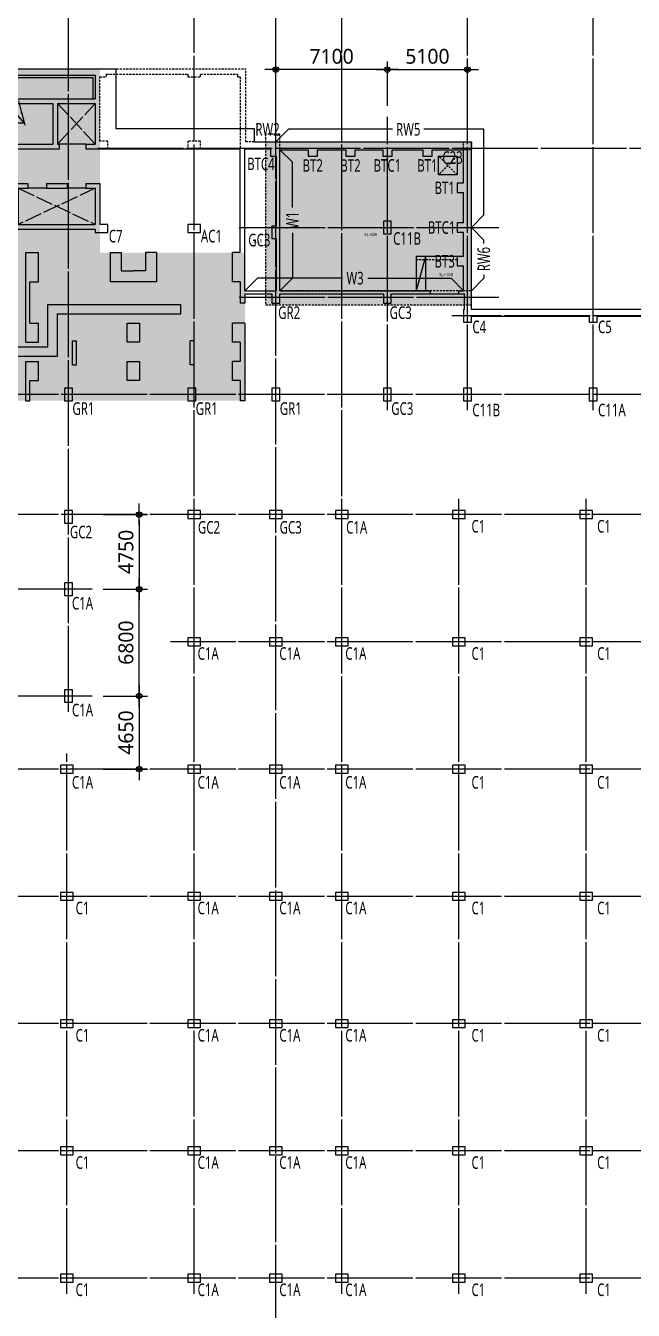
# Model space of a CAD drawing. Header units: millimetres. Extents: x 231380 to 990673, y -319231 to 132826.
# Drawn here: x 838818 to 877498, y -564 to 81206 of the extents above; entities that cross this region are included whole.
import ezdxf
from ezdxf.enums import TextEntityAlignment as Align

# ---------------------------------------------------------------- set-up
doc = ezdxf.new("R2010")
doc.units = ezdxf.units.MM
doc.header["$LTSCALE"] = 91
for name, pattern in [('XS-지하주차장$0$CEN', [62, 60, -1, 0, -1]), ('XS-지하주차장$0$DDOT', [14, 12, -1, 0, -1]), ('XS-지하주차장$0$HID', [2.3, 1.5, -0.8])]:
    doc.linetypes.add(name, pattern=pattern)
doc.layers.get('Defpoints').update_dxf_attribs({"color": 145})
for name, color, linetype in [('252', 252, 'Continuous'), ('254', 254, 'Continuous'), ('DIM', 7, 'Continuous'), ('LEADER', 7, 'Continuous'), ('NAME-C', 1, 'Continuous'), ('NAME-W', 2, 'Continuous'), ('XS-지하주차장$0$252', 252, 'Continuous'), ('XS-지하주차장$0$C3', 145, 'Continuous'), ('XS-지하주차장$0$CEN-P', 14, 'XS-지하주차장$0$CEN'), ('XS-지하주차장$0$COL', 2, 'Continuous'), ('XS-지하주차장$0$EL4', 4, 'Continuous'), ('XS-지하주차장$0$EL7', 7, 'Continuous'), ('XS-지하주차장$0$FP-CORE', 8, 'Continuous'), ('XS-지하주차장$0$OPEN', 9, 'XS-지하주차장$0$DDOT'), ('XS-지하주차장$0$STEEL', 9, 'Continuous'), ('XS-지하주차장$0$W1', 2, 'Continuous'), ('XS-지하주차장$0$W2', 9, 'Continuous'), ('XS-지하주차장$0$기초꺽임', 4, 'XS-지하주차장$0$HID'), ('XS-지하주차장$0$집수정', 21, 'Continuous'), ('XS-지하주차장$0$집수정-주동', 21, 'Continuous'), ('XS-지하주차장$0$트렌치-주동', 21, 'Continuous')]:
    doc.layers.add(name, color=color, linetype=linetype)
doc.layers.add('XS-지하주차장$0$DEFPOINT', color=144, linetype='Continuous', plot=False)
doc.styles.add('XS-지하주차장$0$맑은고딕', font='malgun.ttf')
doc.styles.add('맑은고딕', font='malgun.ttf')
doc.dimstyles.new('DIM_350', dxfattribs={"dimscale": 350, "dimtxt": 2.7, "dimasz": 1, "dimexe": 1.5, "dimexo": 2, "dimgap": 1, "dimtad": 1, "dimdec": 0, "dimzin": 0, "dimdsep": 46, "dimtxsty": '맑은고딕', "dimblk1": 'DIMDOT', "dimblk2": 'DIMDOT', "dimsah": 1, "dimcen": 0.09, "dimdle": 2, "dimclrd": 7, "dimclre": 7, "dimclrt": 3, "dimadec": 0, "dimazin": 0, "dimtfac": 1, "dimtdec": 0, "dimtix": 1, "dimtmove": 2, "dimatfit": 3, "dimldrblk": 'DIMDOT', "dimfxl": 0, "dimtolj": 1, "dimtzin": 0, "dimarcsym": 0})

# ---------------------------------------------------------------- blocks, each defined once
blk = doc.blocks.new('DIMDOT')
at = {"layer": 'DIM', "linetype": 'Continuous'}
blk.add_line((-2, 0), (2, 0), dxfattribs=at)
for radius in [0.5, 0.25]:
    blk.add_circle((0, 0), radius, dxfattribs=at)
blk = doc.blocks.new('*D336')
at = {"layer": 'Defpoints', "color": 0, "transparency": 16777216}
for p in [(843043, 50086), (843043, 45336), (846043, 45336)]:
    blk.add_point(p, dxfattribs=at)
at = {"layer": 'DIM', "color": 7, "lineweight": -2, "transparency": 16777216}
for p, q in [((843743, 50086), (846568, 50086)), ((846043, 49736), (846043, 45686)), ((843743, 45336), (846568, 45336))]:
    blk.add_line(p, q, dxfattribs=at)
at = {"layer": 'DIM', "color": 7, "lineweight": -2, "transparency": 16777216, "xscale": 350, "yscale": 350, "zscale": 350}
for p, rotation in [((846043, 50086), 90), ((846043, 45336), 270)]:
    blk.add_blockref('DIMDOT', p, dxfattribs=dict(at, rotation=rotation))
at = {"layer": 'DIM', "color": 3, "transparency": 16777216, "insert": (845204, 47711), "char_height": 945, "attachment_point": 5, "rotation": 90, "style": '맑은고딕'}
blk.add_mtext('\\A1;4750', dxfattribs=at)
blk = doc.blocks.new('*D337')
at = {"layer": 'Defpoints', "color": 0, "transparency": 16777216}
for p in [(843043, 45336), (846043, 45336), (843043, 38536)]:
    blk.add_point(p, dxfattribs=at)
at = {"layer": 'DIM', "color": 7, "lineweight": -2, "transparency": 16777216}
for p, q in [((843743, 45336), (846568, 45336)), ((846043, 38886), (846043, 44986)), ((843743, 38536), (846568, 38536))]:
    blk.add_line(p, q, dxfattribs=at)
at = {"layer": 'DIM', "color": 7, "lineweight": -2, "transparency": 16777216, "xscale": 350, "yscale": 350, "zscale": 350}
for p, rotation in [((846043, 45336), 90), ((846043, 38536), 270)]:
    blk.add_blockref('DIMDOT', p, dxfattribs=dict(at, rotation=rotation))
at = {"layer": 'DIM', "color": 3, "transparency": 16777216, "insert": (845204, 41936), "char_height": 945, "attachment_point": 5, "rotation": 90, "style": '맑은고딕'}
blk.add_mtext('\\A1;6800', dxfattribs=at)
blk = doc.blocks.new('*D338')
at = {"layer": 'Defpoints', "color": 0, "transparency": 16777216}
for p in [(843043, 38536), (843043, 33886), (846043, 33886)]:
    blk.add_point(p, dxfattribs=at)
at = {"layer": 'DIM', "color": 7, "lineweight": -2, "transparency": 16777216}
for p, q in [((843743, 38536), (846568, 38536)), ((846043, 38186), (846043, 34236)), ((843743, 33886), (846568, 33886))]:
    blk.add_line(p, q, dxfattribs=at)
at = {"layer": 'DIM', "color": 7, "lineweight": -2, "transparency": 16777216, "xscale": 350, "yscale": 350, "zscale": 350}
for p, rotation in [((846043, 38536), 90), ((846043, 33886), 270)]:
    blk.add_blockref('DIMDOT', p, dxfattribs=dict(at, rotation=rotation))
at = {"layer": 'DIM', "color": 3, "transparency": 16777216, "insert": (845204, 36211), "char_height": 945, "attachment_point": 5, "rotation": 90, "style": '맑은고딕'}
blk.add_mtext('\\A1;4650', dxfattribs=at)
blk = doc.blocks.new('*D339')
at = {"layer": 'Defpoints', "color": 0, "transparency": 16777216}
for p in [(866943, 78411), (861843, 75411), (866943, 75411)]:
    blk.add_point(p, dxfattribs=at)
at = {"layer": 'DIM', "color": 7, "lineweight": -2, "transparency": 16777216}
for p, q in [((861843, 76111), (861843, 78936)), ((866943, 76111), (866943, 78936)), ((862193, 78411), (866593, 78411))]:
    blk.add_line(p, q, dxfattribs=at)
at = {"layer": 'DIM', "color": 7, "lineweight": -2, "transparency": 16777216, "xscale": 350, "yscale": 350, "zscale": 350, "rotation": 180}
blk.add_blockref('DIMDOT', (861843, 78411), dxfattribs=at)
at = {"layer": 'DIM', "color": 7, "lineweight": -2, "transparency": 16777216, "xscale": 350, "yscale": 350, "zscale": 350}
blk.add_blockref('DIMDOT', (866943, 78411), dxfattribs=at)
at = {"layer": 'DIM', "color": 3, "transparency": 16777216, "insert": (864393, 79252), "char_height": 945, "attachment_point": 5, "style": '맑은고딕'}
blk.add_mtext('\\A1;5100', dxfattribs=at)
blk = doc.blocks.new('*D340')
at = {"layer": 'Defpoints', "color": 0, "transparency": 16777216}
for p in [(854743, 78411), (854743, 75411), (861843, 75411)]:
    blk.add_point(p, dxfattribs=at)
at = {"layer": 'DIM', "color": 7, "lineweight": -2, "transparency": 16777216}
for p, q in [((854743, 76111), (854743, 78936)), ((861843, 76111), (861843, 78936)), ((861493, 78411), (855093, 78411))]:
    blk.add_line(p, q, dxfattribs=at)
at = {"layer": 'DIM', "color": 7, "lineweight": -2, "transparency": 16777216, "xscale": 350, "yscale": 350, "zscale": 350}
for p, rotation in [((854743, 78411), 180.0000000066701), ((861843, 78411), 6.670104468753379e-09)]:
    blk.add_blockref('DIMDOT', p, dxfattribs=dict(at, rotation=rotation))
at = {"layer": 'DIM', "color": 3, "transparency": 16777216, "insert": (858293, 79252), "char_height": 945, "attachment_point": 5, "rotation": 0, "style": '맑은고딕'}
blk.add_mtext('\\A1;7100', dxfattribs=at)
blk = doc.blocks.new('XS-지하주차장$0$집수정-주동')
at = {"layer": 'XS-지하주차장$0$집수정-주동'}
for p, q in [((707, 0), (-707, 0)), ((0, 707), (0, -707))]:
    blk.add_line(p, q, dxfattribs=at)
blk.add_circle((0, 0), 600, dxfattribs=at)
at = {"layer": 'XS-지하주차장$0$집수정-주동', "linetype": 'XS-지하주차장$0$HID'}
blk.add_circle((0, 0), 500, dxfattribs=at)
blk = doc.blocks.new('XS-지하주차장$0$B2-1')
at = {"layer": 'XS-지하주차장$0$EL7'}
for p, q in [((23735, 17670), (23735, 16000)), ((26535, 17675), (26535, 16485)), ((26535, 15165), (26535, 13975))]:
    blk.add_line(p, q, dxfattribs=at)
at = {"layer": 'XS-지하주차장$0$FP-CORE'}
for p, q in [((22368, 13755), (21135, 12680)), ((22368, 12680), (22368, 13755)), ((22368, 12680), (21135, 12680))]:
    blk.add_line(p, q, dxfattribs=at)
blk.add_lwpolyline([(20979, 13383), (21727, 13584), (21739, 13540), (21764, 13640), (21775, 13596), (22524, 13797)], dxfattribs=at)
at = {"layer": 'XS-지하주차장$0$OPEN'}
for p, q in [((23735, 18275), (21135, 15875)), ((23735, 15875), (21135, 18275)), ((26535, 13375), (28835, 18275)), ((26535, 18275), (28835, 13375))]:
    blk.add_line(p, q, dxfattribs=at)
at = {"layer": 'XS-지하주차장$0$STEEL'}
for p, q in [((26235, 11910), (26235, 13075)), ((26265, 11910), (26265, 13075)), ((26265, 11910), (26235, 11910))]:
    blk.add_line(p, q, dxfattribs=at)
at = {"layer": 'XS-지하주차장$0$W1'}
for p, q in [((33060, 27800), (28935, 27800)), ((30635, 27500), (28935, 27500)), ((30635, 27500), (30635, 27000)), ((32495, 27000), (30635, 27000)), ((32495, 27500), (32495, 27000)), ((32495, 27500), (33860, 27500)), ((33260, 27800), (33860, 27800)), ((33860, 27800), (33860, 27500)), ((35130, 27800), (35130, 27000)), ((35130, 27800), (40060, 27800)), ((36330, 27000), (35130, 27000)), ((36330, 27500), (37575, 27500)), ((36330, 27500), (36330, 27000)), ((37575, 27500), (37575, 27000)), ((38775, 27000), (37575, 27000)), ((38775, 27500), (38775, 27000)), ((38775, 27500), (40060, 27500)), ((40060, 27800), (40060, 27500)), ((37775, 24570), (36240, 24570)), ((36240, 24570), (36240, 24320)), ((37775, 24570), (37775, 24320)), ((37775, 24320), (36240, 24320)), ((30635, 22175), (30635, 21475)), ((30635, 22175), (32495, 22175)), ((32495, 22175), (32495, 19225)), ((30635, 21475), (31795, 21475)), ((31795, 21475), (31795, 20700)), ((31795, 19925), (31795, 20700)), ((30635, 19225), (30635, 19925)), ((30635, 19925), (31795, 19925)), ((18935, 19575), (22735, 19575)), ((18935, 10415), (18935, 19575)), ((30635, 19225), (32495, 19225)), ((19335, 18275), (20835, 18275)), ((19335, 10015), (19335, 18275)), ((20835, 10275), (20835, 18275)), ((21135, 15875), (21135, 18275)), ((21135, 18275), (23735, 18275)), ((23735, 17670), (23735, 18275)), ((24035, 17670), (24035, 18675)), ((26235, 18575), (28845, 18575)), ((26235, 17675), (26235, 18575)), ((26535, 18275), (28835, 18275)), ((26535, 17675), (26535, 18275)), ((28835, 13375), (28835, 18275)), ((29135, 10725), (29135, 18275)), ((23735, 17670), (24035, 17670)), ((26235, 17675), (26535, 17675)), ((26235, 15165), (26235, 16485)), ((26235, 16485), (26535, 16485)), ((26535, 15165), (26535, 16485)), ((37775, 17080), (36240, 17080)), ((36240, 16830), (36240, 17080)), ((37775, 16830), (36240, 16830)), ((37775, 16830), (37775, 17080)), ((21135, 15875), (23735, 15875)), ((21135, 11025), (21135, 15575)), ((21135, 15575), (23735, 15575)), ((23735, 15875), (23735, 16000)), ((24035, 16000), (23735, 16000)), ((23735, 12135), (23735, 15575)), ((24035, 12135), (24035, 16000)), ((24035, 15575), (24035, 16000)), ((26235, 15165), (26535, 15165)), ((26235, 13075), (26235, 13975)), ((26235, 13975), (26535, 13975)), ((26535, 13375), (26535, 13975)), ((32495, 14660), (30635, 14660)), ((30635, 13860), (30635, 14660)), ((32495, 14110), (32495, 14660)), ((35130, 14110), (32495, 14110)), ((35130, 14110), (35130, 14660)), ((36330, 14660), (35130, 14660)), ((36330, 13860), (36330, 14660)), ((37575, 13860), (37575, 14660)), ((38775, 14660), (37575, 14660)), ((38775, 14110), (38775, 14660)), ((40060, 14110), (38775, 14110)), ((40060, 13860), (40060, 14110)), ((7250, 13475), (0, 13475)), ((0, 13475), (0, 0)), ((7250, 13475), (7250, 10415)), ((26535, 13375), (28835, 13375)), ((36330, 13860), (30635, 13860)), ((40060, 13860), (37575, 13860)), ((400, 13075), (400, 10575)), ((4850, 13075), (400, 13075)), ((4850, 11685), (4850, 13075)), ((6850, 13075), (5150, 13075)), ((5150, 13075), (5150, 11685)), ((6850, 13075), (6850, 10015)), ((26235, 13075), (28835, 13075)), ((28835, 10725), (28835, 13075)), ((5150, 11685), (4850, 11685)), ((23735, 12135), (24035, 12135)), ((21135, 11025), (24035, 11025)), ((21135, 10275), (21135, 10725)), ((21135, 10725), (24035, 10725)), ((24035, 10725), (24035, 11025)), ((28835, 10725), (29135, 10725)), ((37775, 11090), (36240, 11090)), ((36240, 11090), (36240, 10840)), ((37775, 10840), (36240, 10840)), ((37775, 11090), (37775, 10840)), ((5840, 10575), (400, 10575)), ((5840, 10275), (400, 10275)), ((400, 10275), (400, 8925)), ((5840, 10575), (5840, 10275)), ((19335, 10015), (6850, 10015)), ((18935, 10415), (7250, 10415)), ((21135, 10275), (20835, 10275)), ((400, 8925), (1115, 8925)), ((400, 8625), (1115, 8625)), ((400, 8625), (400, 4630)), ((1115, 8625), (1115, 8925)), ((2325, 8625), (2325, 8925)), ((2325, 8925), (3125, 8925)), ((2325, 8625), (3125, 8625)), ((3125, 8925), (3125, 8625)), ((4345, 8925), (4345, 8625)), ((4345, 8925), (5675, 8925)), ((4345, 8625), (5375, 8625)), ((5375, 8625), (5375, 7205)), ((5675, 8925), (5675, 7505)), ((8455, 8925), (7125, 8925)), ((7125, 8925), (7125, 7505)), ((8455, 8625), (7425, 8625)), ((7425, 8625), (7425, 7205)), ((8455, 8925), (8455, 8625)), ((9675, 8925), (9675, 8625)), ((10475, 8925), (9675, 8925)), ((10475, 8625), (9675, 8625)), ((10475, 8625), (10475, 8925)), ((11685, 8625), (11685, 8925)), ((12440, 8925), (11685, 8925)), ((12290, 8625), (11685, 8625)), ((12290, 4630), (12290, 8625)), ((13205, 8925), (12440, 8925)), ((12540, 8625), (12540, 1705)), ((13205, 8625), (12540, 8625)), ((13205, 8925), (13205, 8625)), ((15215, 8925), (14425, 8925)), ((14425, 8925), (14425, 8625)), ((14915, 8625), (14425, 8625)), ((14915, 8625), (14915, 7575)), ((15215, 8925), (15215, 7875)), ((17705, 8925), (18495, 8925)), ((17705, 8925), (17705, 7875)), ((18005, 8625), (18495, 8625)), ((18005, 8625), (18005, 7575)), ((18495, 8925), (18495, 8625)), ((19715, 8925), (20480, 8925)), ((19715, 8925), (19715, 8625)), ((19715, 8625), (20355, 8625)), ((20355, 8625), (20355, 1705)), ((21245, 8925), (20480, 8925)), ((20605, 8625), (20605, 1705)), ((21245, 8625), (20605, 8625)), ((21245, 8925), (21245, 8625)), ((23255, 8925), (22465, 8925)), ((22465, 8925), (22465, 8625)), ((22955, 8625), (22465, 8625)), ((22955, 8625), (22955, 7575)), ((23255, 8925), (23255, 7875)), ((25745, 8925), (26535, 8925)), ((25745, 8925), (25745, 7875)), ((26045, 8625), (26535, 8625)), ((26045, 8625), (26045, 7575)), ((26535, 8925), (26535, 8625)), ((27755, 8925), (28535, 8925)), ((27755, 8925), (27755, 8625)), ((27755, 8625), (28535, 8625)), ((28535, 8925), (28835, 8925)), ((28535, 8625), (28535, 1705)), ((28835, 8925), (28835, 370)), ((30635, 8695), (30635, 7995)), ((30635, 8695), (32495, 8695)), ((32495, 5745), (32495, 8695)), ((2930, 7925), (2930, 7295)), ((2930, 7925), (3180, 7925)), ((3180, 7925), (3180, 7295)), ((5675, 7505), (6400, 7505)), ((7125, 7505), (6400, 7505)), ((9620, 7925), (9620, 7295)), ((9870, 7925), (9620, 7925)), ((9870, 7925), (9870, 7295)), ((16335, 7575), (14915, 7575)), ((16460, 7875), (15215, 7875)), ((16335, 4805), (16335, 7575)), ((16460, 7875), (17705, 7875)), ((16585, 4805), (16585, 7575)), ((16585, 7575), (18005, 7575)), ((24375, 7575), (22955, 7575)), ((24500, 7875), (23255, 7875)), ((24375, 4805), (24375, 7575)), ((24500, 7875), (25745, 7875)), ((24625, 4805), (24625, 7575)), ((24625, 7575), (26045, 7575)), ((30635, 7995), (31795, 7995)), ((31795, 7995), (31795, 7220)), ((2930, 7295), (3180, 7295)), ((5375, 7205), (6275, 7205)), ((6275, 1585), (6275, 7205)), ((6525, 1585), (6525, 7205)), ((7425, 7205), (6525, 7205)), ((9870, 7295), (9620, 7295)), ((31795, 6445), (31795, 7220)), ((35130, 6520), (35130, 7320)), ((36330, 7320), (35130, 7320)), ((36330, 6520), (36330, 7320)), ((37575, 6520), (37575, 7320)), ((38775, 7320), (37575, 7320)), ((38775, 6520), (38775, 7320)), ((30635, 5745), (30635, 6445)), ((30635, 6445), (31795, 6445)), ((30635, 5745), (32495, 5745)), ((36330, 6520), (35130, 6520)), ((38775, 6520), (37575, 6520)), ((400, 4630), (3180, 4630)), ((400, 4380), (3180, 4380)), ((400, 4380), (400, 1585)), ((3180, 4380), (3180, 4630)), ((12290, 4630), (9620, 4630)), ((9620, 4380), (9620, 4630)), ((12290, 4380), (9620, 4380)), ((12290, 1585), (12290, 4380)), ((16335, 4805), (16460, 4805)), ((16585, 4805), (16460, 4805)), ((24375, 4805), (24500, 4805)), ((24625, 4805), (24500, 4805)), ((2930, 2285), (2930, 3520)), ((2930, 3520), (3180, 3520)), ((3180, 2285), (3180, 3520)), ((9620, 2285), (9620, 3520)), ((9870, 3520), (9620, 3520)), ((9870, 2285), (9870, 3520)), ((16335, 1705), (16335, 3305)), ((16335, 3305), (16460, 3305)), ((16585, 3305), (16460, 3305)), ((16585, 1705), (16585, 3305)), ((24375, 1705), (24375, 3305)), ((24375, 3305), (24500, 3305)), ((24625, 3305), (24500, 3305)), ((24625, 1705), (24625, 3305)), ((37775, 3600), (36240, 3600)), ((36240, 3350), (36240, 3600)), ((37775, 3350), (36240, 3350)), ((37775, 3350), (37775, 3600)), ((2930, 2285), (3180, 2285)), ((9870, 2285), (9620, 2285)), ((12540, 1705), (13170, 1705)), ((13170, 1705), (13170, 1405)), ((14980, 1705), (16335, 1705)), ((14980, 1705), (14980, 1405)), ((17940, 1705), (16585, 1705)), ((17940, 1705), (17940, 1405)), ((20355, 1705), (19750, 1705)), ((19750, 1705), (19750, 1405)), ((20605, 1705), (21210, 1705)), ((21210, 1705), (21210, 1405)), ((23020, 1705), (24375, 1705)), ((23020, 1705), (23020, 1405)), ((25980, 1705), (24625, 1705)), ((25980, 1705), (25980, 1405)), ((28535, 1705), (27790, 1705)), ((27790, 1705), (27790, 1405)), ((400, 1585), (1600, 1585)), ((400, 1285), (1600, 1285)), ((400, 1285), (400, 400)), ((1600, 1285), (1600, 1585)), ((2910, 1585), (3310, 1585)), ((2910, 1285), (2910, 1585)), ((2910, 1285), (3310, 1285)), ((3310, 1285), (3310, 1585)), ((4920, 1585), (6275, 1585)), ((4920, 1285), (4920, 1585)), ((4920, 1285), (6275, 1285)), ((6275, 1285), (6275, 400)), ((7880, 1585), (6525, 1585)), ((7880, 1285), (6525, 1285)), ((6525, 1285), (6525, 400)), ((7880, 1285), (7880, 1585)), ((9890, 1585), (9490, 1585)), ((9490, 1285), (9490, 1585)), ((9890, 1285), (9490, 1285)), ((9890, 1285), (9890, 1585)), ((11200, 1285), (11200, 1585)), ((12290, 1585), (11200, 1585)), ((12290, 1285), (11200, 1285)), ((12290, 1285), (12290, 520)), ((12540, 1405), (12540, 520)), ((12540, 1405), (13170, 1405)), ((14980, 1405), (16335, 1405)), ((16335, 1405), (16335, 520)), ((17940, 1405), (16585, 1405)), ((16585, 1405), (16585, 520)), ((20355, 1405), (19750, 1405)), ((20355, 1405), (20355, 520)), ((20605, 1405), (20605, 520)), ((20605, 1405), (21210, 1405)), ((23020, 1405), (24375, 1405)), ((24375, 1405), (24375, 520)), ((25980, 1405), (24625, 1405)), ((24625, 1405), (24625, 370)), ((28535, 1405), (27790, 1405)), ((28535, 1405), (28535, 370)), ((32495, 920), (30635, 920)), ((30635, 370), (30635, 920)), ((32495, 420), (32495, 920)), ((35130, 420), (35130, 920)), ((36330, 920), (35130, 920)), ((36330, 420), (36330, 920)), ((38775, 920), (37575, 920)), ((37575, 420), (37575, 920)), ((38775, 420), (38775, 920)), ((0, 0), (12540, 0)), ((400, 400), (6275, 400)), ((6525, 400), (12140, 400)), ((12140, 520), (12140, 400)), ((12140, 520), (12290, 520)), ((12540, 520), (16335, 520)), ((12540, 120), (12540, 0)), ((12540, 120), (24160, 120)), ((16585, 520), (20355, 520)), ((20605, 520), (24375, 520)), ((24625, 370), (28535, 370)), ((39810, 120), (24960, 120)), ((30635, 370), (28835, 370)), ((32495, 420), (35130, 420)), ((36330, 420), (37575, 420)), ((38775, 420), (39560, 420))]:
    blk.add_line(p, q, dxfattribs=at)
for points in [[(36330, 20300), (35130, 20300), (35130, 21100), (36330, 21100)], [(38775, 20300), (37575, 20300), (37575, 21100), (38775, 21100)]]:
    blk.add_lwpolyline(points, close=True, dxfattribs=at)
at = {"layer": 'XS-지하주차장$0$W2'}
for p, q in [((26250, 11910), (28835, 11910)), ((26250, 10740), (26250, 11910)), ((26440, 11720), (28040, 11720)), ((26440, 10830), (26440, 11720)), ((28040, 10830), (28040, 11720)), ((28130, 11720), (28835, 11720)), ((28130, 10830), (28130, 11720)), ((26250, 10740), (28835, 10740)), ((26440, 10830), (28040, 10830)), ((28835, 10830), (28130, 10830))]:
    blk.add_line(p, q, dxfattribs=at)
at = {"layer": 'XS-지하주차장$0$트렌치-주동'}
for p, q in [((33930, 15260), (33930, 23720)), ((34530, 23720), (33930, 23720)), ((34530, 15860), (34530, 23720)), ((19485, 18125), (20835, 18125)), ((19485, 4250), (19485, 18125)), ((37230, 15860), (34530, 15860)), ((37230, 12660), (37230, 15860)), ((36630, 15260), (33930, 15260)), ((36630, 13260), (36630, 15260)), ((33930, 11578), (33930, 13260)), ((36630, 13260), (33930, 13260)), ((34530, 1020), (34530, 12660)), ((37230, 12660), (34530, 12660)), ((33250, 11578), (33930, 11578)), ((33250, 10978), (33930, 10978)), ((33930, 1020), (33930, 10978)), ((19335, 4250), (19335, 10015)), ((14150, 4930), (14150, 4250)), ((14750, 4930), (14750, 4250)), ((1000, 4250), (6275, 4250)), ((1000, 3650), (1000, 4250)), ((6525, 4250), (12290, 4250)), ((12540, 4250), (14150, 4250)), ((14750, 4250), (19335, 4250)), ((19485, 4250), (20355, 4250)), ((20605, 4250), (27935, 4250)), ((27935, 4250), (27935, 3650)), ((1000, 3650), (6275, 3650)), ((6525, 3650), (12290, 3650)), ((12540, 3650), (20355, 3650)), ((20605, 3650), (27935, 3650)), ((33930, 1020), (34530, 1020))]:
    blk.add_line(p, q, dxfattribs=at)
at = {"layer": 'XS-지하주차장$0$트렌치-주동', "linetype": 'XS-지하주차장$0$HID'}
for p, q in [((6275, 3975), (6525, 3975)), ((6275, 3925), (6525, 3925)), ((12290, 3975), (12540, 3975)), ((12290, 3925), (12540, 3925)), ((20355, 3975), (20605, 3975)), ((20355, 3925), (20605, 3925))]:
    blk.add_line(p, q, dxfattribs=at)
at = {"layer": 'XS-지하주차장$0$집수정-주동', "rotation": 90}
blk.add_blockref('XS-지하주차장$0$집수정-주동', (32730, 11278), dxfattribs=at)
at = {"layer": 'XS-지하주차장$0$집수정-주동'}
blk.add_blockref('XS-지하주차장$0$집수정-주동', (14450, 5450), dxfattribs=at)
blk = doc.blocks.new('XS-지하주차장$0$집수정-1.2x1.2')
at = {"layer": 'XS-지하주차장$0$집수정'}
for p, q in [((0, 0), (0, 1200)), ((0, 1200), (1200, 1200)), ((1200, 1200), (1200, 0)), ((1200, 0), (0, 0))]:
    blk.add_line(p, q, dxfattribs=at)
at = {"layer": 'XS-지하주차장$0$집수정', "linetype": 'XS-지하주차장$0$HID'}
for p, q in [((0, 0), (1200, 1200)), ((0, 1200), (1200, 0))]:
    blk.add_line(p, q, dxfattribs=at)

msp = doc.modelspace()

# ---------------------------------------------------------------- hatches: boundary and pattern name
at = {"layer": '252'}
h = msp.add_hatch(color=256, dxfattribs=at)
h.dxf.hatch_style = 1
h.paths.add_polyline_path([(852772.6, 57335.8), (852772.6, 66760.8), (843547.6, 66760.8), (843547.6, 78460.8), (835387.6, 78460.8), (835387.6, 90145.8), (838447.6, 90145.8), (838447.6, 97395.8), (824972.6, 97395.8), (824972.6, 84855.8), (825092.6, 84855.8), (825092.6, 57335.8)])
at = {"layer": '254'}
h = msp.add_hatch(color=256, dxfattribs=at)
h.dxf.hatch_style = 1
h.paths.add_polyline_path([(854092.6, 63435.8), (867192.6, 63435.8), (867192.6, 73810.8), (854092.6, 73810.8)])

# ---------------------------------------------------------------- linework, layer by layer
at = {"layer": 'LEADER'}
for points in [[(862172.2, 74610.8), (855542.6, 74610.8), (854742.6, 73810.8)], [(867192.6, 68360.8), (867992.6, 69160.8), (867992.6, 74610.8), (864172.2, 74610.8)], [(855792.6, 69623.3), (855792.6, 72510.8), (854992.6, 73310.8)], [(855792.6, 68023.3), (855792.6, 65135.8), (854992.6, 64335.8)], [(867992.6, 67348.3), (867992.6, 67560.8), (867192.6, 68360.8)], [(858987.6, 65135.8), (853572.6, 65135.8), (852772.6, 64335.8)], [(860587.6, 65135.8), (865892.6, 65135.8), (866692.6, 64335.8)], [(867992.6, 65348.3), (867992.6, 65135.8), (867192.6, 64335.8)]]:
    msp.add_lwpolyline(points, dxfattribs=at)
at = {"layer": 'XS-지하주차장$0$252'}
msp.add_solid([(863672.6, 66510.8), (863672.6, 66310.8), (866292.6, 66510.8), (866292.6, 66310.8)], dxfattribs=at)
at = {"layer": 'XS-지하주차장$0$C3', "linetype": 'XS-지하주차장$0$HID', "ltscale": 0.5}
msp.add_lwpolyline([(866692.6, 73810.8), (867192.6, 73810.8), (867192.6, 73310.8), (866692.6, 73310.8)], close=True, dxfattribs=at)
at = {"layer": 'XS-지하주차장$0$CEN-P'}
for p, q in [((841542.6, 37535.8), (841542.6, 118325.8)), ((849542.6, 485.8), (849542.6, 118325.8)), ((854742.6, -7504.2), (854742.6, 118325.8)), ((858942.6, 485.8), (858942.6, 118325.8)), ((866942.6, 56735.8), (866942.6, 118325.8)), ((874942.6, 56735.8), (874942.6, 118325.8)), ((843397.6, 73410.8), (970672.6, 73410.8)), ((852412.6, 63935.8), (868942.6, 63935.8)), ((970672.6, 62735.8), (865942.6, 62735.8)), ((970672.6, 57735.8), (746692.6, 57735.8)), ((970672.6, 50085.8), (746692.6, 50085.8)), ((843042.6, 45335.8), (793342.6, 45335.8)), ((970672.6, 41985.8), (848042.6, 41985.8)), ((843042.6, 38535.8), (803302.6, 38535.8)), ((970672.6, 33885.8), (746692.6, 33885.8)), ((970672.6, 25785.8), (746692.6, 25785.8)), ((970672.6, 17685.8), (746692.6, 17685.8)), ((970672.6, 9585.8), (746692.6, 9585.8)), ((970672.6, 1485.8), (746692.6, 1485.8))]:
    msp.add_line(p, q, dxfattribs=at)
at = {"layer": 'XS-지하주차장$0$CEN-P', "color": 124}
for p, q in [((861842.6, 56735.8), (861842.6, 75410.8)), ((852412.6, 68360.8), (868942.6, 68360.8))]:
    msp.add_line(p, q, dxfattribs=at)
at = {"layer": 'XS-지하주차장$0$CEN-P', "color": 181}
for p, q in [((866392.6, 485.8), (866392.6, 51085.8)), ((874492.6, 485.8), (874492.6, 51085.8)), ((841442.6, 485.8), (841442.6, 34885.8))]:
    msp.add_line(p, q, dxfattribs=at)
at = {"layer": 'XS-지하주차장$0$COL'}
for p, q in [((844547.6, 74660.8), (853372.6, 74660.8)), ((853372.6, 74660.8), (853372.6, 73810.8)), ((853372.6, 73810.8), (867192.6, 73810.8)), ((867192.6, 63135.8), (867192.6, 73810.8)), ((843647.6, 73360.8), (852472.6, 73360.8)), ((852472.6, 68460.8), (852472.6, 73360.8)), ((852772.6, 73360.8), (854392.6, 73360.8)), ((852772.6, 68460.8), (852772.6, 73360.8)), ((854392.6, 73360.8), (854392.6, 72910.8)), ((854392.6, 72910.8), (854792.6, 72910.8)), ((854792.6, 68450.8), (854792.6, 72910.8)), ((854992.6, 73310.8), (856792.6, 73310.8)), ((854992.6, 64335.8), (854992.6, 73310.8)), ((856792.6, 73310.8), (856792.6, 72910.8)), ((856792.6, 72910.8), (857392.6, 72910.8)), ((857392.6, 73310.8), (859192.6, 73310.8)), ((857392.6, 72910.8), (857392.6, 73310.8)), ((859192.6, 73310.8), (859192.6, 72910.8)), ((859192.6, 72910.8), (859792.6, 72910.8)), ((859792.6, 73310.8), (861542.6, 73310.8)), ((859792.6, 72910.8), (859792.6, 73310.8)), ((861542.6, 73310.8), (861542.6, 72910.8)), ((861542.6, 72910.8), (862142.6, 72910.8)), ((862142.6, 73310.8), (864092.6, 73310.8)), ((862142.6, 72910.8), (862142.6, 73310.8)), ((864092.6, 73310.8), (864092.6, 72910.8)), ((864092.6, 72910.8), (864692.6, 72910.8)), ((864692.6, 73310.8), (866692.6, 73310.8)), ((864692.6, 72910.8), (864692.6, 73310.8)), ((866692.6, 71185.8), (866692.6, 73310.8)), ((866692.6, 71185.8), (866292.6, 71185.8)), ((866292.6, 71185.8), (866292.6, 70585.8)), ((866292.6, 70585.8), (866692.6, 70585.8)), ((866692.6, 68660.8), (866692.6, 70585.8)), ((854792.6, 68450.8), (854492.6, 68450.8)), ((854492.6, 68450.8), (854492.6, 67650.8)), ((866692.6, 68660.8), (866292.6, 68660.8)), ((866292.6, 68660.8), (866292.6, 68060.8)), ((866292.6, 68060.8), (866692.6, 68060.8)), ((866692.6, 66510.8), (866692.6, 68060.8)), ((854492.6, 67650.8), (854792.6, 67650.8)), ((854792.6, 64335.8), (854792.6, 67650.8)), ((866692.6, 66510.8), (866292.6, 66510.8)), ((866292.6, 66510.8), (866292.6, 65910.8)), ((866292.6, 65910.8), (866692.6, 65910.8)), ((866692.6, 64335.8), (866692.6, 65910.8)), ((852772.6, 64335.8), (854792.6, 64335.8)), ((852772.6, 64135.8), (854492.6, 64135.8)), ((854492.6, 64135.8), (854492.6, 63535.8)), ((854992.6, 64335.8), (864582.6, 64335.8)), ((854992.6, 64135.8), (861592.6, 64135.8)), ((854992.6, 63535.8), (854992.6, 64135.8)), ((861592.6, 64135.8), (861592.6, 63535.8)), ((862092.6, 64135.8), (864582.6, 64135.8)), ((862092.6, 63535.8), (862092.6, 64135.8)), ((864582.6, 64135.8), (864582.6, 64335.8)), ((866392.6, 64335.8), (866692.6, 64335.8)), ((866392.6, 64135.8), (866392.6, 64335.8)), ((866392.6, 64135.8), (866742.6, 64135.8)), ((866742.6, 63135.8), (866742.6, 64135.8)), ((854492.6, 63535.8), (854992.6, 63535.8)), ((861592.6, 63535.8), (862092.6, 63535.8)), ((866742.6, 63135.8), (866692.6, 63135.8)), ((866692.6, 63135.8), (866692.6, 62335.8)), ((891336.4, 63135.8), (867192.6, 63135.8)), ((866692.6, 62335.8), (867192.6, 62335.8)), ((867192.6, 62335.8), (867192.6, 62685.8)), ((874692.6, 62685.8), (867192.6, 62685.8)), ((874692.6, 62685.8), (874692.6, 62335.8)), ((874692.6, 62335.8), (875192.6, 62335.8)), ((882692.6, 62685.8), (875192.6, 62685.8)), ((875192.6, 62335.8), (875192.6, 62685.8))]:
    msp.add_line(p, q, dxfattribs=at)
for points in [[(862092.6, 68760.8), (861592.6, 68760.8), (861592.6, 67960.8), (862092.6, 67960.8)], [(849942.6, 68050.8), (849942.6, 68550.8), (849142.6, 68550.8), (849142.6, 68050.8)], [(841792.6, 58135.8), (841292.6, 58135.8), (841292.6, 57335.8), (841792.6, 57335.8)], [(849642.6, 58135.8), (849142.6, 58135.8), (849142.6, 57335.8), (849642.6, 57335.8)], [(854992.6, 58135.8), (854492.6, 58135.8), (854492.6, 57335.8), (854992.6, 57335.8)], [(862092.6, 58135.8), (861592.6, 58135.8), (861592.6, 57335.8), (862092.6, 57335.8)], [(867192.6, 58135.8), (866692.6, 58135.8), (866692.6, 57335.8), (867192.6, 57335.8)], [(875192.6, 58135.8), (874692.6, 58135.8), (874692.6, 57335.8), (875192.6, 57335.8)], [(841792.6, 50335.8), (841292.6, 50335.8), (841292.6, 49535.8), (841792.6, 49535.8)], [(849142.6, 50335.8), (849142.6, 49835.8), (849942.6, 49835.8), (849942.6, 50335.8)], [(854342.6, 50335.8), (854342.6, 49835.8), (855142.6, 49835.8), (855142.6, 50335.8)], [(858542.6, 50335.8), (858542.6, 49835.8), (859342.6, 49835.8), (859342.6, 50335.8)], [(865992.6, 50335.8), (865992.6, 49835.8), (866792.6, 49835.8), (866792.6, 50335.8)], [(874092.6, 50335.8), (874092.6, 49835.8), (874892.6, 49835.8), (874892.6, 50335.8)], [(841792.6, 45735.8), (841292.6, 45735.8), (841292.6, 44935.8), (841792.6, 44935.8)], [(849142.6, 42235.8), (849142.6, 41735.8), (849942.6, 41735.8), (849942.6, 42235.8)], [(854342.6, 42235.8), (854342.6, 41735.8), (855142.6, 41735.8), (855142.6, 42235.8)], [(858542.6, 42235.8), (858542.6, 41735.8), (859342.6, 41735.8), (859342.6, 42235.8)], [(865992.6, 42235.8), (865992.6, 41735.8), (866792.6, 41735.8), (866792.6, 42235.8)], [(874092.6, 42235.8), (874092.6, 41735.8), (874892.6, 41735.8), (874892.6, 42235.8)], [(841792.6, 38935.8), (841292.6, 38935.8), (841292.6, 38135.8), (841792.6, 38135.8)], [(841042.6, 34135.8), (841042.6, 33635.8), (841842.6, 33635.8), (841842.6, 34135.8)], [(849142.6, 34135.8), (849142.6, 33635.8), (849942.6, 33635.8), (849942.6, 34135.8)], [(854342.6, 34135.8), (854342.6, 33635.8), (855142.6, 33635.8), (855142.6, 34135.8)], [(858542.6, 34135.8), (858542.6, 33635.8), (859342.6, 33635.8), (859342.6, 34135.8)], [(865992.6, 34135.8), (865992.6, 33635.8), (866792.6, 33635.8), (866792.6, 34135.8)], [(874092.6, 34135.8), (874092.6, 33635.8), (874892.6, 33635.8), (874892.6, 34135.8)], [(841042.6, 26035.8), (841042.6, 25535.8), (841842.6, 25535.8), (841842.6, 26035.8)], [(849142.6, 26035.8), (849142.6, 25535.8), (849942.6, 25535.8), (849942.6, 26035.8)], [(854342.6, 26035.8), (854342.6, 25535.8), (855142.6, 25535.8), (855142.6, 26035.8)], [(858542.6, 26035.8), (858542.6, 25535.8), (859342.6, 25535.8), (859342.6, 26035.8)], [(865992.6, 26035.8), (865992.6, 25535.8), (866792.6, 25535.8), (866792.6, 26035.8)], [(874092.6, 26035.8), (874092.6, 25535.8), (874892.6, 25535.8), (874892.6, 26035.8)], [(841042.6, 17935.8), (841042.6, 17435.8), (841842.6, 17435.8), (841842.6, 17935.8)], [(849142.6, 17935.8), (849142.6, 17435.8), (849942.6, 17435.8), (849942.6, 17935.8)], [(854342.6, 17935.8), (854342.6, 17435.8), (855142.6, 17435.8), (855142.6, 17935.8)], [(858542.6, 17935.8), (858542.6, 17435.8), (859342.6, 17435.8), (859342.6, 17935.8)], [(865992.6, 17935.8), (865992.6, 17435.8), (866792.6, 17435.8), (866792.6, 17935.8)], [(874092.6, 17935.8), (874092.6, 17435.8), (874892.6, 17435.8), (874892.6, 17935.8)], [(841042.6, 9835.8), (841042.6, 9335.8), (841842.6, 9335.8), (841842.6, 9835.8)], [(849142.6, 9835.8), (849142.6, 9335.8), (849942.6, 9335.8), (849942.6, 9835.8)], [(854342.6, 9835.8), (854342.6, 9335.8), (855142.6, 9335.8), (855142.6, 9835.8)], [(858542.6, 9835.8), (858542.6, 9335.8), (859342.6, 9335.8), (859342.6, 9835.8)], [(865992.6, 9835.8), (865992.6, 9335.8), (866792.6, 9335.8), (866792.6, 9835.8)], [(874092.6, 9835.8), (874092.6, 9335.8), (874892.6, 9335.8), (874892.6, 9835.8)], [(841042.6, 1735.8), (841042.6, 1235.8), (841842.6, 1235.8), (841842.6, 1735.8)], [(849142.6, 1735.8), (849142.6, 1235.8), (849942.6, 1235.8), (849942.6, 1735.8)], [(854342.6, 1735.8), (854342.6, 1235.8), (855142.6, 1235.8), (855142.6, 1735.8)], [(858542.6, 1735.8), (858542.6, 1235.8), (859342.6, 1235.8), (859342.6, 1735.8)], [(865992.6, 1735.8), (865992.6, 1235.8), (866792.6, 1235.8), (866792.6, 1735.8)], [(874092.6, 1735.8), (874092.6, 1235.8), (874892.6, 1235.8), (874892.6, 1735.8)]]:
    msp.add_lwpolyline(points, close=True, dxfattribs=at)
msp.add_lwpolyline([(843247.6, 68260.8), (843247.6, 68050.8), (844047.6, 68050.8), (844047.6, 68550.8), (843547.6, 68550.8)], dxfattribs=at)
at = {"layer": 'XS-지하주차장$0$DEFPOINT', "linetype": 'XS-지하주차장$0$HID'}
for p, q in [((843547.6, 78460.8), (852822.6, 78460.8)), ((843547.6, 77960.8), (843947.6, 77960.8)), ((843547.6, 73860.8), (843547.6, 77960.8)), ((843947.6, 78110.8), (843947.6, 77960.8)), ((843947.6, 78110.8), (849142.6, 78110.8)), ((849942.6, 78110.8), (852322.6, 78110.8)), ((852322.6, 77960.8), (852322.6, 78110.8)), ((852322.6, 77960.8), (852472.6, 77960.8)), ((852472.6, 77960.8), (852472.6, 73410.8)), ((852822.6, 73810.8), (852822.6, 78460.8)), ((853372.6, 73810.8), (852822.6, 73810.8))]:
    msp.add_line(p, q, dxfattribs=at)
for points in [[(849142.6, 78110.8), (849142.6, 77960.8), (849942.6, 77960.8), (849942.6, 78110.8)], [(843547.6, 73360.8), (844047.6, 73360.8), (844047.6, 73860.8), (843547.6, 73860.8)]]:
    msp.add_lwpolyline(points, dxfattribs=at)
msp.add_lwpolyline([(849942.6, 73360.8), (849942.6, 73860.8), (849142.6, 73860.8), (849142.6, 73360.8)], close=True, dxfattribs=at)
at = {"layer": 'XS-지하주차장$0$EL4'}
for p, q in [((863672.6, 66510.8), (863672.6, 64335.8)), ((866292.6, 66510.8), (863672.6, 66510.8)), ((864272.6, 66510.8), (863672.6, 64335.8)), ((864272.6, 66510.8), (864272.6, 64335.8)), ((864582.6, 64135.8), (866392.6, 64135.8))]:
    msp.add_line(p, q, dxfattribs=at)
at = {"layer": 'XS-지하주차장$0$EL4', "linetype": 'XS-지하주차장$0$HID'}
msp.add_line((866292.6, 66310.8), (863672.6, 66310.8), dxfattribs=at)
at = {"layer": 'XS-지하주차장$0$기초꺽임'}
msp.add_lwpolyline([(854092.6, 74310.8), (854092.6, 63435.8), (867192.6, 63435.8), (867192.6, 64335.8), (854992.6, 64335.8), (854992.6, 74310.8)], close=True, dxfattribs=at)

# ---------------------------------------------------------------- block references
at = {"layer": 'XS-지하주차장$0$W1', "rotation": 270}
msp.add_blockref('XS-지하주차장$0$B2-1', (824972.6, 97395.8), dxfattribs=at)
at = {"layer": 'XS-지하주차장$0$집수정', "rotation": 180}
msp.add_blockref('XS-지하주차장$0$집수정-1.2x1.2', (866292.6, 72910.8), dxfattribs=at)

# ---------------------------------------------------------------- texts
at = {"layer": 'NAME-C', "style": '맑은고딕', "width": 0.7}
for s, p in [('BTC4', (853792.6, 72410.8)), ('C23', (865992.6, 72810.8)), ('BT2', (857092.6, 72310.8)), ('BT2', (859492.6, 72310.8)), ('BTC1', (861842.6, 72310.8)), ('BT1', (864392.6, 72310.8)), ('BT1', (865492.6, 70885.8)), ('BTC1', (865292.6, 68360.8)), ('C7', (844547.6, 67810.8)), ('AC1', (850642.6, 67810.8)), ('GC3', (853692.6, 67560.8)), ('C11B', (863092.6, 67660.8)), ('BT3', (865492.6, 66210.8)), ('GR2', (855592.6, 62940.5)), ('GC3', (862692.6, 62940.5)), ('C4', (867692.6, 62035.8)), ('C5', (875692.6, 62035.8)), ('GR1', (842492.6, 56835.8)), ('GR1', (850342.6, 56835.8)), ('GR1', (855692.6, 56835.8)), ('GC3', (862792.6, 56835.8)), ('C11B', (868135, 56740.5)), ('C11A', (876135, 56740.5)), ('GC2', (842340.4, 48974.9)), ('GC2', (850490.4, 49274.9)), ('GC3', (855690.4, 49274.9)), ('C1A', (859890.4, 49274.9)), ('C1', (867635.8, 49343.4)), ('C1', (875635.8, 49343.4)), ('C1A', (842435.8, 44443.4)), ('C1A', (850435.8, 41243.4)), ('C1A', (855635.8, 41243.4)), ('C1A', (859835.8, 41243.4)), ('C1', (867635.8, 41243.4)), ('C1', (875635.8, 41243.4)), ('C1A', (842435.8, 37643.4)), ('C1A', (842435.8, 33043.4)), ('C1A', (850435.8, 33043.4)), ('C1A', (855635.8, 33043.4)), ('C1A', (859835.8, 33043.4)), ('C1', (867635.8, 33043.4)), ('C1', (875635.8, 33043.4)), ('C1', (842435.8, 25043.4)), ('C1A', (850435.8, 25043.4)), ('C1A', (855635.8, 25043.4)), ('C1A', (859835.8, 25043.4)), ('C1', (867635.8, 25043.4)), ('C1', (875635.8, 25043.4)), ('C1', (842435.8, 16943.4)), ('C1A', (850435.8, 16943.4)), ('C1A', (855635.8, 16943.4)), ('C1A', (859835.8, 16943.4)), ('C1', (867635.8, 16943.4)), ('C1', (875635.8, 16943.4)), ('C1', (842435.8, 8843.4)), ('C1A', (850435.8, 8843.4)), ('C1A', (855635.8, 8843.4)), ('C1A', (859835.8, 8843.4)), ('C1', (867635.8, 8843.4)), ('C1', (875635.8, 8843.4)), ('C1', (842435.8, 743.4)), ('C1A', (850435.8, 743.4)), ('C1A', (855635.8, 743.4)), ('C1A', (859835.8, 743.4)), ('C1', (867635.8, 743.4)), ('C1', (875635.8, 743.4))]:
    msp.add_text(s, height=800, dxfattribs=at).set_placement(p, align=Align.MIDDLE)
at = {"layer": 'NAME-W', "color": 6, "style": '맑은고딕', "width": 0.7}
msp.add_text('RW2', height=800, dxfattribs=at).set_placement((854212.9, 74610.8), align=Align.MIDDLE_CENTER)
at = {"layer": 'NAME-W', "style": '맑은고딕', "width": 0.7}
for s, p in [('RW5', (863172.2, 74610.8)), ('W3', (859787.6, 65135.8))]:
    msp.add_text(s, height=800, dxfattribs=at).set_placement(p, align=Align.MIDDLE_CENTER)
for s, p in [('W1', (855792.6, 68823.3)), ('RW6', (867979, 66348.3))]:
    msp.add_text(s, height=800, rotation=90, dxfattribs=at).set_placement(p, align=Align.MIDDLE_CENTER)
at = {"layer": 'XS-지하주차장$0$DEFPOINT', "color": 2, "style": 'XS-지하주차장$0$맑은고딕'}
for s, p in [('SL-500', (860788.3, 67914.1)), ('SL%%P0', (853573.9, 67501.9)), ('SL+160', (865577.5, 65362))]:
    msp.add_text(s, height=200, dxfattribs=at).set_placement(p, align=Align.MIDDLE_CENTER)

# ---------------------------------------------------------------- dimensions: what is measured, and where the dimension line sits
at = {"layer": 'DIM'}
for base, p1, p2, angle, picture, middle in [((854742.6, 78410.8), (861842.6, 75410.8), (854742.6, 75410.8), 180, '*D340', (858292.6, 79251.9)), ((846042.6, 45335.8), (843042.6, 50085.8), (843042.6, 45335.8), 270, '*D336', (845204.4, 47710.8)), ((846042.6, 45335.8), (843042.6, 38535.8), (843042.6, 45335.8), 90, '*D337', (845204.4, 41935.8)), ((846042.6, 33885.8), (843042.6, 38535.8), (843042.6, 33885.8), 270, '*D338', (845204.4, 36210.8))]:
    dim = msp.add_linear_dim(base=base, p1=p1, p2=p2, angle=angle, dimstyle='DIM_350', dxfattribs=at)
    dim.commit()
    dim.dimension.update_dxf_attribs({"geometry": picture, "text_midpoint": middle})
dim = msp.add_linear_dim(base=(866942.6, 78410.8), p1=(861842.6, 75410.8), p2=(866942.6, 75410.8), dimstyle='DIM_350', dxfattribs=at)
dim.commit()
dim.dimension.update_dxf_attribs({"geometry": '*D339', "text_midpoint": (864392.6, 79251.9)})

doc.saveas('drawing.dxf')
